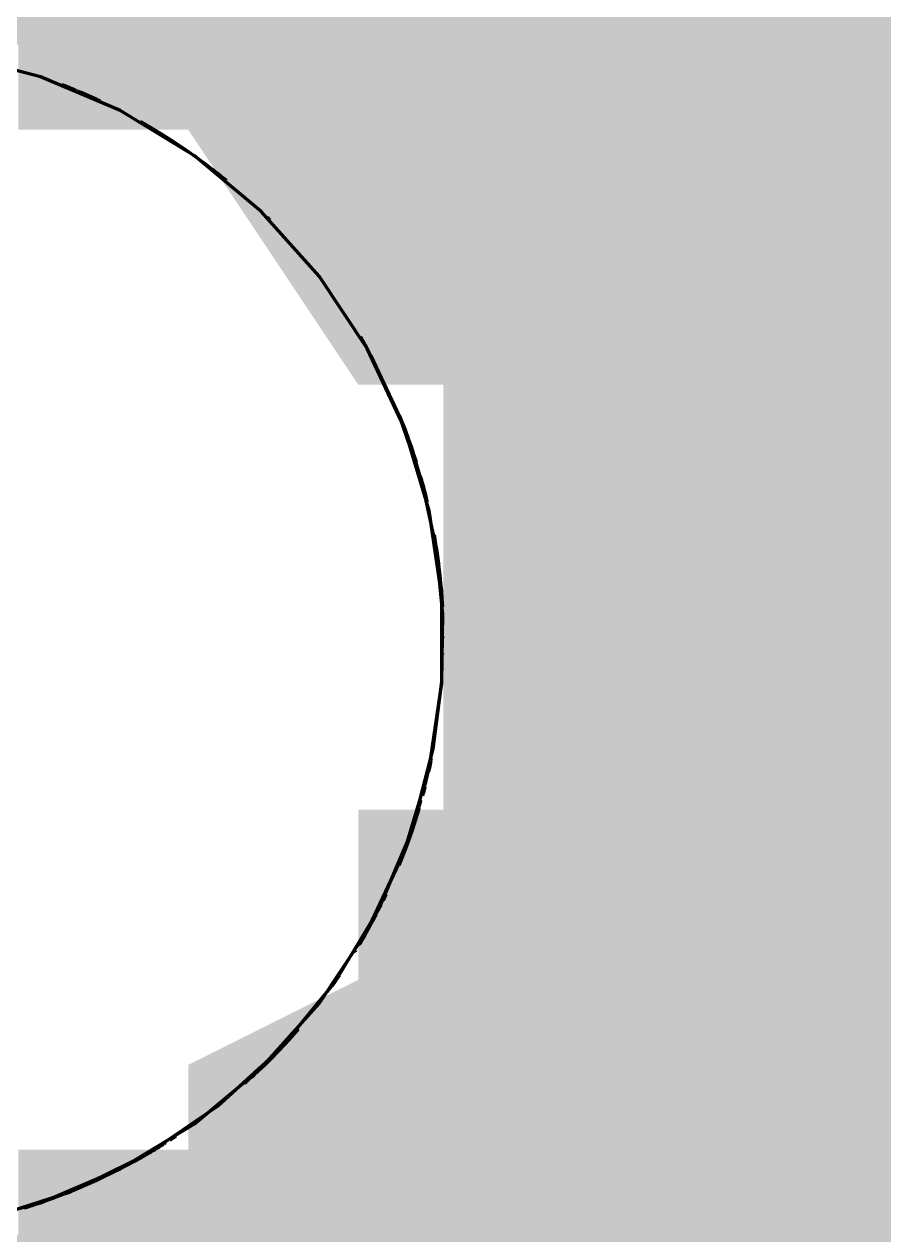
# Model space of a CAD drawing. Header units: millimetres. Extents: x 0 to 2208, y 0 to 420.
# Drawn here: x 1983.58 to 1984.591, y 282.1 to 283.524 of the extents above; entities that cross this region are included whole.
import ezdxf

# ---------------------------------------------------------------- set-up
doc = ezdxf.new("R2010")
doc.units = ezdxf.units.MM
doc.layers.add('01-VISIBLE', color=7, linetype='CONTINUOUS', lineweight=70)
doc.layers.add('13-GRAFICA', color=30, linetype='CONTINUOUS', lineweight=18)

msp = doc.modelspace()

# ---------------------------------------------------------------- hatches: boundary and pattern name
at = {"layer": '13-GRAFICA', "true_color": 0x202020}
h = msp.add_hatch(color=7, dxfattribs=at)
h.dxf.hatch_style = 1
h.paths.add_polyline_path([(1984.073, 291.8), (1984.073, 283.1), (1983.973, 283.1), (1983.7730000000001, 283.4), (1983.573, 283.4), (1983.573, 283.5), (1983.173, 283.5), (1983.173, 283.4), (1982.973, 283.4), (1982.973, 283.3), (1982.673, 283.1), (1982.673, 291.8)])
h = msp.add_hatch(color=7, dxfattribs=at)
h.dxf.hatch_style = 1
h.paths.add_polyline_path([(1986.573, 291.8), (1986.573, 283.2), (1986.473, 283.2), (1986.473, 282.4), (1986.573, 282.4), (1986.573, 270.5), (1986.373, 270.5), (1986.373, 266.9), (1986.573, 266.9), (1986.573, 249.8), (1984.073, 249.8), (1984.073, 282.6), (1984.073, 283.1), (1984.073, 291.8)])
h = msp.add_hatch(color=7, dxfattribs=at)
h.dxf.hatch_style = 1
h.paths.add_polyline_path([(1982.673, 249.8), (1982.673, 282.6), (1982.7730000000001, 282.6), (1982.7730000000001, 282.4), (1982.873, 282.4), (1982.973, 282.2), (1983.573, 282.1), (1983.573, 282.2), (1983.7730000000001, 282.2), (1983.7730000000001, 282.3), (1983.973, 282.4), (1983.973, 282.6), (1984.073, 282.6), (1984.073, 249.8)])

# ---------------------------------------------------------------- linework, layer by layer
at = {"layer": '01-VISIBLE'}
for points in [[(1983.5001457959272, 282.11164402520325), (1983.5990162836001, 282.1374921579339), (1983.693069626561, 282.1774604955344), (1983.7803012403363, 282.2306971824614), (1983.8588519379095, 282.2960675672681), (1983.9270475414473, 282.3721784006306), (1983.9834345877011, 282.4574075056813), (1984.0268112731883, 282.5499383785893), (1984.0562531180437, 282.6477988764185), (1984.0711326013, 282.7489032793493), (1984.071132598216, 282.85109672033377), (1984.0562531134408, 282.9522011226595), (1984.0268112789386, 283.0500616240873), (1983.9834345895986, 283.14259249550315), (1983.9270475397511, 283.2278215979836), (1983.8588519381804, 283.3039324331295), (1983.7803012401378, 283.3693028172793), (1983.6930696265285, 283.4225395048997), (1983.5990162833828, 283.4625078412739), (1983.5001457952494, 283.4883559730097)], [(1983.6238454794707, 283.45351094154466), (1983.6251023337502, 283.45302711947954), (1983.626358254855, 283.45254088018766), (1983.6276132381363, 283.4520522254688), (1983.6288672789483, 283.4515611571315), (1983.6301203726496, 283.4510676769935), (1983.6313725146013, 283.4505717868812)], [(1983.6316426381834, 283.45046444324623), (1983.6332436942814, 283.4498255350113), (1983.634843172139, 283.44918268592744), (1983.636441062056, 283.44853589989293), (1983.638037354342, 283.4478851808299), (1983.6396320393162, 283.44723053268456), (1983.6412251073077, 283.44657195942676)], [(1983.6418702120586, 283.44630396564), (1983.6418707217742, 283.44630375359196), (1983.6418712314899, 283.4463035415435), (1983.6418717412053, 283.4463033294946), (1983.6418722509206, 283.44630311744527), (1983.6418727606356, 283.4463029053956), (1983.6418732703505, 283.4463026933455)], [(1983.643597649825, 283.445582619735), (1983.6436156717511, 283.44557506550206), (1983.6436336934662, 283.445567510766), (1983.6436517149705, 283.4455599555269), (1983.6436697362637, 283.4455523997847), (1983.6436877573462, 283.4455448435394), (1983.6437057782177, 283.445537286791)], [(1983.643726000394, 283.4455288062582), (1983.643825724674, 283.44548697419555), (1983.64392544249, 283.44544512672707), (1983.6440251538397, 283.4454032638536), (1983.644124858721, 283.4453613855763), (1983.6442245571313, 283.44531949189604), (1983.6443242490682, 283.4452775828139)], [(1983.6443968263466, 283.4452470609506), (1983.6479208021356, 283.4437534928964), (1983.6514365588077, 283.44224067898983), (1983.6549439912544, 283.44070866445816), (1983.6584429946163, 283.4391574951033), (1983.661933464286, 283.4375872173004), (1983.6654152959118, 283.4359978779963)], [(1983.6662535786681, 283.4356117876515), (1983.6662674232095, 283.4356053999815), (1983.6662812676118, 283.43559901200996), (1983.666295111875, 283.43559262373685), (1983.6663089559988, 283.4355862351622), (1983.6663227999836, 283.435579846286), (1983.6663366438293, 283.43557345710826)], [(1983.6663454608927, 283.435569387688), (1983.6667598123936, 283.4353779808632), (1983.667174039002, 283.43518630390656), (1983.667588140542, 283.43499435689944), (1983.6680021168372, 283.4348021399235), (1983.6684159677118, 283.4346096530604), (1983.6688296929897, 283.4344168963922)], [(1983.7163729361673, 283.40999591973383), (1983.7296845863218, 283.4023089728807), (1983.7428242355063, 283.3943315797546), (1983.7557855476878, 283.38606758747926), (1983.7685622727201, 283.3775209811801), (1983.7811482492916, 283.3686958820014), (1983.7935374078422, 283.35959654509537)], [(1983.793677765375, 283.35949103876123), (1983.7938243009846, 283.3593808295749), (1983.7939708077217, 283.3592705820096), (1983.794117285576, 283.3591602960728), (1983.7942637345377, 283.35904997177215), (1983.7944101545963, 283.3589396091152), (1983.7945565457424, 283.35882920810957)], [(1983.7947102816975, 283.35871320323383), (1983.7980560048557, 283.35617209497394), (1983.8013864163424, 283.3536109518758), (1983.8047013961725, 283.3510298661803), (1983.8080008249156, 283.3484289308469), (1983.8112845837027, 283.3458082395508), (1983.8145525542286, 283.34316788668025)], [(1983.8145605490693, 283.3431613874101), (1983.8150663937167, 283.34274977188863), (1983.8155718546602, 283.34233768527247), (1983.8160769314613, 283.34192512791924), (1983.8165816236815, 283.34151210018695), (1983.8170859308825, 283.341098602434), (1983.817589852627, 283.34068463501933)], [(1983.8655490993744, 283.29738856549284), (1983.865549377788, 283.2973882897881), (1983.8655496562012, 283.29738801408325), (1983.8655499346144, 283.29738773837823), (1983.8655502130275, 283.29738746267304), (1983.8655504914402, 283.29738718696774), (1983.865550769853, 283.2973869112622)], [(1983.8658860332966, 283.29705468369383), (1983.8663875332115, 283.29655688748386), (1983.8668885303714, 283.2960585852895), (1983.8673890242658, 283.29555977761834), (1983.867889014385, 283.29506046497875), (1983.8683885002188, 283.2945606478794), (1983.8688874812588, 283.29406032682954)], [(1983.8665333499387, 283.29641195581445), (1983.86652961002, 283.2964156740175), (1983.8665258700735, 283.29641939219243), (1983.866522130099, 283.29642311033916), (1983.8665183900964, 283.29642682845775), (1983.866514650066, 283.29643054654815), (1983.8665109100073, 283.2964342646103)], [(1983.9754866279295, 283.15638443327725), (1983.9757275686661, 283.1559767957342), (1983.9759682335985, 283.1555689952983), (1983.976208622616, 283.15516103215634), (1983.9764487356094, 283.1547529064948), (1983.9766885724682, 283.15434461850066), (1983.976928133083, 283.15393616836053)], [(1983.977191529128, 283.15348634676286), (1983.9773225301678, 283.15326233985047), (1983.977453448156, 283.15303828438937), (1983.9775842830745, 283.1528141804105), (1983.9777150349053, 283.15259002794454), (1983.9778457036305, 283.1523658270223), (1983.9779762892322, 283.1521415776747)], [(1983.978244363068, 283.1516806253528), (1983.9783735777805, 283.151458151998), (1983.9785027107173, 283.151235631167), (1983.9786317618605, 283.1510130628899), (1983.978760731193, 283.15079044719675), (1983.9788896186972, 283.15056778411764), (1983.9790184243557, 283.1503450736826)], [(1983.9792846553598, 283.14988414939813), (1983.9794177189415, 283.1496534734343), (1983.9795506947569, 283.14942274686535), (1983.9796835827865, 283.14919196972465), (1983.9798163830112, 283.14896114204566), (1983.9799490954117, 283.14873026386175), (1983.9800817199691, 283.1484993352064)], [(1983.980325435886, 283.1480744407391), (1983.9804527416068, 283.1478522216255), (1983.9805799660178, 283.14762995595066), (1983.980707109102, 283.14740764374443), (1983.9808341708429, 283.14718528503647), (1983.980961151223, 283.1469628798567), (1983.9810880502257, 283.1467404282347)], [(1983.9811362409355, 283.14665590123684), (1983.981689509008, 283.14568350126166), (1983.9822412222288, 283.144710218264), (1983.982791379189, 283.14373605472997), (1983.9833399784827, 283.142761013148), (1983.983887018709, 283.1417850960088), (1983.9844324984704, 283.14080830580525)], [(1983.987938013125, 283.13444169390124), (1983.9879355351243, 283.1344462501629), (1983.9879330570898, 283.1344508064063), (1983.9879305790216, 283.13445536263123), (1983.9879281009198, 283.1344599188378), (1983.9879256227841, 283.1344644750261), (1983.9879231446146, 283.134469031196)], [(1984.0611727165692, 282.67186601617584), (1984.0712643943564, 282.75073710069466), (1984.072346342525, 282.83024382586365), (1984.0644046039104, 282.90936031421666), (1984.0475416352983, 282.98706572079374), (1984.0219750249014, 283.06235740950103), (1983.9880346774844, 283.13426389583276)], [(1984.0214699155242, 283.06360342796535), (1984.0250309896644, 283.0546676006383), (1984.0284689361445, 283.0456836826149), (1984.0317831057646, 283.0366533703954), (1984.034972872691, 283.02757836923803), (1984.0380376345738, 283.0184603928368), (1984.04097681266, 283.00930116299855)], [(1984.04114970006, 283.0087485986158), (1984.0411499180116, 283.0087479010088), (1984.0411501359622, 283.00874720340164), (1984.0411503539124, 283.0087465057942), (1984.0411505718616, 283.0087458081865), (1984.0411507898102, 283.0087451105786), (1984.0411510077581, 283.0087444129705)], [(1984.041323444824, 283.00819167188894), (1984.0413236572838, 283.00819098986295), (1984.0413238697429, 283.00819030783674), (1984.0413240822015, 283.0081896258103), (1984.0413242946593, 283.0081889437837), (1984.0413245071163, 283.0081882617568), (1984.0413247195727, 283.0081875797297)], [(1984.0414967067402, 283.00763466053155), (1984.041496913651, 283.00763399436465), (1984.041497120561, 283.0076333281975), (1984.0414973274703, 283.0076326620302), (1984.041497534379, 283.00763199586265), (1984.041497741287, 283.0076313296949), (1984.0414979481945, 283.0076306635269)], [(1984.0416694858918, 283.0070775648053), (1984.041669687197, 283.0070769147736), (1984.041669888502, 283.0070762647418), (1984.0416700898058, 283.0070756147097), (1984.0416702911093, 283.00707496467743), (1984.0416704924123, 283.00707431464497), (1984.0416706937144, 283.00707366461234)], [(1984.0418417823607, 283.0065203849716), (1984.041841978006, 283.0065197513495), (1984.0418421736506, 283.0065191177272), (1984.0418423692947, 283.0065184841046), (1984.041842564938, 283.00651785048194), (1984.041842760581, 283.00651721685904), (1984.041842956223, 283.0065165832359)], [(1984.04201359623, 283.00596312129176), (1984.0420137861615, 283.0059625043515), (1984.0420139760924, 283.005961887411), (1984.0420141660227, 283.0059612704704), (1984.0420143559525, 283.00596065352966), (1984.0420145458818, 283.0059600365887), (1984.0420147358104, 283.0059594196476)], [(1984.0421849275813, 283.0054057740265), (1984.042185111747, 283.0054051740385), (1984.0421852959118, 283.00540457405043), (1984.0421854800763, 283.0054039740621), (1984.0421856642404, 283.0054033740737), (1984.0421858484037, 283.0054027740851), (1984.0421860325666, 283.00540217409633)], [(1984.0423557764968, 283.00484834343655), (1984.0423559548456, 283.00484776066946), (1984.0423561331938, 283.00484717790215), (1984.0423563115414, 283.00484659513467), (1984.0423564898886, 283.00484601236707), (1984.0423566682352, 283.0048454295993), (1984.0423568465812, 283.00484484683136)], [(1984.0425261430582, 283.0042908297825), (1984.0425263155405, 283.0042902645027), (1984.042526488022, 283.00428969922274), (1984.0425266605034, 283.0042891339426), (1984.042526832984, 283.0042885686624), (1984.0425270054643, 283.004288003382), (1984.0425271779443, 283.0042874381014)], [(1984.0426960273471, 283.00373323332445), (1984.0426961939145, 283.00373268579654), (1984.0426963604814, 283.00373213826845), (1984.0426965270478, 283.00373159074024), (1984.0426966936138, 283.00373104321187), (1984.0426968601794, 283.0037304956834), (1984.0426970267445, 283.0037299481547)], [(1984.0428654294446, 283.0031755543224), (1984.04286559005, 283.0031750248089), (1984.0428657506552, 283.00317449529524), (1984.0428659112597, 283.00317396578146), (1984.042866071864, 283.0031734362676), (1984.0428662324678, 283.00317290675355), (1984.0428663930713, 283.0031723772394)], [(1984.0430343494318, 283.002617793036), (1984.0430345040297, 283.0026172817975), (1984.0430346586272, 283.00261677055886), (1984.0430348132243, 283.0026162593201), (1984.043034967821, 283.00261574808127), (1984.0430351224175, 283.0026152368423), (1984.0430352770134, 283.00261472560317)], [(1984.0432027873896, 283.00205994972475), (1984.0432029359356, 283.00205945701975), (1984.043203084481, 283.00205896431476), (1984.0432032330261, 283.00205847160953), (1984.043203381571, 283.0020579789043), (1984.0432035301153, 283.00205748619885), (1984.0432036786592, 283.0020569934934)], [(1984.043370743399, 283.00150202464783), (1984.0433708858495, 283.00150155073294), (1984.0433710282998, 283.001501076818), (1984.0433711707497, 283.00150060290287), (1984.0433713131993, 283.0015001289877), (1984.0433714556484, 283.0014996550724), (1984.0433715980973, 283.00149918115704)], [(1984.04353821754, 283.0009440180643), (1984.0435383538534, 283.00094356319397), (1984.0435384901664, 283.00094310832355), (1984.0435386264792, 283.000942653453), (1984.0435387627917, 283.00094219858244), (1984.0435388991039, 283.00094174371173), (1984.0435390354157, 283.000941288841)], [(1984.0437052098928, 283.00038593023277), (1984.0437053400283, 283.00038549465944), (1984.0437054701638, 283.00038505908606), (1984.0437056002988, 283.00038462351256), (1984.0437057304337, 283.00038418793895), (1984.0437058605683, 283.0003837523653), (1984.0437059907024, 283.0003833167915)], [(1984.0438717205375, 282.9998277614119), (1984.043871844456, 282.99982734538594), (1984.0438719683743, 282.99982692935987), (1984.0438720922923, 282.99982651333374), (1984.04387221621, 282.9998260973075), (1984.0438723401276, 282.9998256812812), (1984.0438724640449, 282.9998252652548)], [(1984.044037749554, 282.9992695118598), (1984.0440378672174, 282.99926911562943), (1984.0440379848806, 282.9992687193991), (1984.0440381025433, 282.99926832316856), (1984.044038220206, 282.99926792693805), (1984.0440383378684, 282.9992675307074), (1984.0440384555307, 282.9992671344767)], [(1984.0442032970218, 282.99871118183455), (1984.044203408393, 282.99871080564606), (1984.0442035197643, 282.9987104294575), (1984.0442036311351, 282.99871005326884), (1984.044203742506, 282.99870967708017), (1984.0442038538763, 282.99870930089145), (1984.0442039652467, 282.9987089247026)], [(1984.0443683630203, 282.9981527715939), (1984.044368468064, 282.9981524156913), (1984.0443685731077, 282.9981520597887), (1984.044368678151, 282.99815170388604), (1984.0443687831942, 282.9981513479833), (1984.044368888237, 282.9981509920805), (1984.0443689932797, 282.9981506361777)], [(1984.0445329476288, 282.9975942813954), (1984.0445330463106, 282.99759394602074), (1984.044533144992, 282.99759361064605), (1984.0445332436736, 282.9975932752713), (1984.044533342355, 282.9975929398965), (1984.044533441036, 282.9975926045216), (1984.044533539717, 282.9975922691467)], [(1984.0446970509258, 282.9970357114963), (1984.0446971432127, 282.99703539688943), (1984.0446972354994, 282.9970350822825), (1984.0446973277858, 282.9970347676755), (1984.0446974200722, 282.99703445306847), (1984.0446975123582, 282.99703413846134), (1984.0446976046444, 282.9970338238542)], [(1984.0448606729906, 282.9964770621538), (1984.0448607588505, 282.9964767685523), (1984.0448608447102, 282.9964764749508), (1984.04486093057, 282.99647618134924), (1984.0448610164296, 282.99647588774764), (1984.044861102289, 282.99647559414603), (1984.0448611881484, 282.9964753005444)], [(1984.046628776653, 282.9903267493992), (1984.0466483425266, 282.99025748576037), (1984.0466679012784, 282.99018822011016), (1984.046687452908, 282.9901189524493), (1984.0467069974154, 282.9900496827785), (1984.0467265348004, 282.98998041109843), (1984.0467460650627, 282.9899111374099)], [(1984.0469440030965, 282.98920750787795), (1984.047042973312, 282.9888546279535), (1984.047141758758, 282.9885016962601), (1984.0472403594076, 282.9881487128943), (1984.0473387752338, 282.987795677953), (1984.0474370062093, 282.9874425915329), (1984.0475350523075, 282.98708945373085)], [(1984.0477291572158, 282.9863882102986), (1984.047784538545, 282.9861876126097), (1984.0478398602365, 282.9859869984653), (1984.0478951222851, 282.9857863678833), (1984.047950324686, 282.9855857208814), (1984.0480054674345, 282.98538505747723), (1984.0480605505254, 282.9851843776886)], [(1984.0480970390229, 282.98505131322656), (1984.0491124649777, 282.9813061928663), (1984.050107114935, 282.9775555012174), (1984.0510809583277, 282.97379935353274), (1984.0520339652285, 282.970037865233), (1984.0529661063506, 282.9662711519029), (1984.053877353048, 282.9624993292879)], [(1984.0620279340756, 282.9234524299235), (1984.0630087668853, 282.9178469269155), (1984.0639439976958, 282.91223363551876), (1984.0648335646936, 282.90661292670853), (1984.065677409079, 282.9009851719496), (1984.0664754750687, 282.8953507431721), (1984.0672277099002, 282.88971001274683)], [(1984.0665967561094, 282.89446448750067), (1984.0677870229729, 282.8852701078156), (1984.0688554138096, 282.8760607704876), (1984.0698017412788, 282.8668380909787), (1984.0706258394493, 282.8576036870884), (1984.0713275638188, 282.8483591786691), (1984.0719067913253, 282.83910618734194)], [(1984.0729926054237, 282.8032174975562), (1984.0729926071358, 282.8032171250622), (1984.0729926088477, 282.8032167525682), (1984.0729926105594, 282.8032163800742), (1984.0729926122708, 282.8032160075802), (1984.072992613982, 282.8032156350862), (1984.0729926156932, 282.8032152625922)], [(1984.072994864819, 282.8026812652876), (1984.072994866018, 282.8026809522554), (1984.072994867217, 282.80268063922324), (1984.0729948684157, 282.802680326191), (1984.0729948696141, 282.8026800131588), (1984.0729948708126, 282.80267970012665), (1984.072994872011, 282.80267938709443)], [(1984.072806010269, 282.7835212249538), (1984.0728060011222, 282.78352083652044), (1984.0728059919754, 282.7835204480871), (1984.0728059828282, 282.78352005965377), (1984.0728059736807, 282.7835196712204), (1984.0728059645332, 282.7835192827871), (1984.0728059553853, 282.7835188943538)], [(1982.8215573232858, 282.3688260468904), (1982.8888094001925, 282.2944711069152), (1982.9659938026048, 282.23048621118335), (1983.0515272310085, 282.17818390164507), (1983.1436551144727, 282.1386370688499), (1983.240487611603, 282.1126569545235), (1983.340038368293, 282.1007764768866), (1983.4402652762556, 282.1032393680415), (1983.539112354659, 282.119995081722), (1983.6345519261083, 282.1506999200702), (1983.7246262125204, 282.19472402597535), (1983.807487500564, 282.25116431112394), (1983.8814360305812, 282.3188630103659), (1983.9449548794328, 282.39643139753974), (1983.9967410676638, 282.4822782932675), (1984.0357322865107, 282.5746427010549), (1984.0611287145439, 282.6716299183339)], [(1984.0584113356695, 282.65783355512525), (1984.0579589100353, 282.6556695152989), (1984.0574996519363, 282.65350691516875), (1984.0570335659527, 282.6513457763068), (1984.0565606567332, 282.64918612027066), (1984.0560809289937, 282.647027968603), (1984.0555943875186, 282.64487134283166)], [(1984.0582423265673, 282.6570211516997), (1984.0582293540558, 282.65695899355524), (1984.0582163759063, 282.6568968365877), (1984.0582033921185, 282.65683468079766), (1984.0581904026924, 282.6567725261857), (1984.0581774076284, 282.65671037275223), (1984.0581644069264, 282.6566482204978)], [(1984.058319345003, 282.65739076985926), (1984.0583192749484, 282.657390433208), (1984.058319204894, 282.6573900965567), (1984.0583191348392, 282.65738975990547), (1984.0583190647842, 282.65738942325424), (1984.0583189947292, 282.65738908660313), (1984.058318924674, 282.65738874995196)], [(1984.0585500246946, 282.65850384907026), (1984.0585498842506, 282.65850316861906), (1984.0585497438058, 282.65850248816804), (1984.0585496033605, 282.65850180771713), (1984.0585494629142, 282.65850112726633), (1984.0585493224676, 282.6585004468157), (1984.05854918202, 282.65849976636525)], [(1984.0586392129394, 282.65893665699167), (1984.058639100392, 282.6589361099549), (1984.058638987844, 282.65893556291826), (1984.0586388752956, 282.65893501588164), (1984.0586387627468, 282.65893446884513), (1984.0586386501975, 282.65893392180874), (1984.058638537648, 282.6589333747724)], [(1984.0588167549051, 282.6598023691261), (1984.0588019175614, 282.65972980756914), (1984.05878707254, 282.6596572475824), (1984.058772219842, 282.65958468916676), (1984.058757359467, 282.65951213232296), (1984.0587424914152, 282.6594395770519), (1984.0587276156868, 282.6593670233543)], [(1984.0517847733925, 282.6289700867595), (1984.0517844938358, 282.62896897725676), (1984.0517842142776, 282.6289678677545), (1984.0517839347174, 282.6289667582527), (1984.0517836551553, 282.6289656487514), (1984.0517833755914, 282.62896453925043), (1984.051783096026, 282.62896342975)], [(1984.0520340571961, 282.6299625074472), (1984.0520337901264, 282.62996144092483), (1984.0520335230553, 282.6299603744029), (1984.0520332559822, 282.62995930788145), (1984.0520329889077, 282.6299582413603), (1984.0520327218314, 282.62995717483966), (1984.0520324547535, 282.62995610831945)], [(1984.0522818532838, 282.6309551438285), (1984.052281598539, 282.63095412017697), (1984.0522813437926, 282.6309530965258), (1984.0522810890448, 282.63095207287495), (1984.0522808342953, 282.6309510492245), (1984.0522805795442, 282.63095002557446), (1984.0522803247916, 282.6309490019248)], [(1984.052528162042, 282.6319479947072), (1984.0525279194544, 282.6319470137923), (1984.0525276768653, 282.6319460328777), (1984.0525274342747, 282.6319450519635), (1984.0525271916829, 282.6319440710496), (1984.0525269490895, 282.6319430901361), (1984.0525267064947, 282.6319421092229)], [(1984.052772983855, 282.63294105888997), (1984.0527727532515, 282.6329401205529), (1984.0527725226468, 282.6329391822162), (1984.0527722920408, 282.63293824387983), (1984.0527720614334, 282.6329373055438), (1984.0527718308247, 282.632936367208), (1984.0527716002148, 282.6329354288726)], [(1984.0530163191033, 282.6339343351863), (1984.053016100306, 282.6339334392437), (1984.0530158815077, 282.6339325433014), (1984.053015662708, 282.63393164735936), (1984.0530154439073, 282.63393075141755), (1984.0530152251054, 282.63392985547614), (1984.0530150063023, 282.63392895953496)], [(1984.0532581681648, 282.6349278224088), (1984.053257960991, 282.63492696865217), (1984.0532577538158, 282.63492611489585), (1984.0532575466398, 282.63492526113976), (1984.0532573394626, 282.63492440738395), (1984.0532571322842, 282.63492355362837), (1984.053256925105, 282.6349226998731)], [(1984.0534985314152, 282.6359215193727), (1984.0534983356765, 282.63592070756874), (1984.053498139937, 282.63591989576497), (1984.0534979441964, 282.6359190839614), (1984.0534977484547, 282.63591827215816), (1984.0534975527123, 282.63591746035513), (1984.0534973569688, 282.63591664855227)], [(1984.0537374092264, 282.63691542489624), (1984.0537372247306, 282.6369146547863), (1984.0537370402337, 282.6369138846767), (1984.053736855736, 282.63691311456716), (1984.0537366712374, 282.6369123444579), (1984.053736486738, 282.63691157434886), (1984.0537363022377, 282.63691080424)], [(1984.0539748019685, 282.6379095378005), (1984.0539746285178, 282.63790880910096), (1984.0539744550663, 282.63790808040153), (1984.0539742816143, 282.6379073517023), (1984.0539741081614, 282.63790662300335), (1984.0539739347075, 282.6379058943045), (1984.053973761253, 282.63790516560584)], [(1984.0542107100073, 282.63890385690945), (1984.0542105474003, 282.638903169311), (1984.0542103847927, 282.63890248171276), (1984.054210222184, 282.63890179411464), (1984.054210059575, 282.63890110651676), (1984.0542098969652, 282.638900418919), (1984.0542097343546, 282.6388997313214)], [(1984.0512817410777, 282.62698589726455), (1984.0508359706616, 282.6252476120742), (1984.050385745413, 282.6235104753805), (1984.0499310682906, 282.6217744986003), (1984.0494719422818, 282.6200396931428), (1984.049008370404, 282.61830607040963), (1984.0485403557034, 282.61657364179433)], [(1984.0515340014838, 282.6279778829646), (1984.0515337092834, 282.62797673039626), (1984.0515334170811, 282.62797557782847), (1984.0515331248769, 282.62797442526113), (1984.0515328326705, 282.6279732726943), (1984.0515325404624, 282.627972120128), (1984.0515322482522, 282.62797096756213)], [(1984.0447871072356, 282.6032715459795), (1984.044323790969, 282.60169626873727), (1984.0438567808258, 282.60012208263674), (1984.043386079376, 282.5985489963397), (1984.0429116892094, 282.5969770185019), (1984.0424336129358, 282.5954061577729), (1984.0419518531862, 282.5938364227964)], [(1984.0449482100523, 282.60382251646644), (1984.0449480509287, 282.6038219714364), (1984.044947891805, 282.6038214264065), (1984.0449477326804, 282.6038208813767), (1984.0449475735554, 282.6038203363471), (1984.0449474144302, 282.60381979131756), (1984.0449472553046, 282.60381924628814)], [(1984.0451088451462, 282.60437356446), (1984.0451086927085, 282.6043730407344), (1984.0451085402703, 282.6043725170089), (1984.0451083878318, 282.60437199328356), (1984.045108235393, 282.6043714695583), (1984.0451080829537, 282.6043709458332), (1984.045107930514, 282.6043704221082)], [(1984.0452690125971, 282.6049246897374), (1984.0452688668504, 282.6049241874656), (1984.0452687211034, 282.6049236851939), (1984.0452685753562, 282.60492318292233), (1984.0452684296083, 282.6049226806508), (1984.0452682838602, 282.60492217837947), (1984.0452681381116, 282.60492167610823)], [(1984.0454287124853, 282.6054758920762), (1984.0454285734334, 282.60547541140386), (1984.0454284343812, 282.6054749307316), (1984.0454282953285, 282.60547445005943), (1984.0454281562756, 282.6054739693874), (1984.0454280172225, 282.60547348871546), (1984.045427878169, 282.6054730080436)], [(1984.04558794489, 282.6060271712542), (1984.0455878125351, 282.6060267123232), (1984.04558768018, 282.6060262533924), (1984.0455875478247, 282.6060257944616), (1984.0455874154688, 282.6060253355309), (1984.0455872831128, 282.6060248766003), (1984.0455871507565, 282.6060244176698)], [(1984.0457467098904, 282.6065785270496), (1984.0457465842337, 282.60657808999827), (1984.0457464585766, 282.60657765294695), (1984.0457463329192, 282.60657721589575), (1984.0457462072616, 282.60657677884467), (1984.0457460816037, 282.60657634179364), (1984.0457459559454, 282.6065759047427)], [(1984.045905007566, 282.60712995924086), (1984.0459048886066, 282.6071295442036), (1984.045904769647, 282.60712912916637), (1984.0459046506871, 282.6071287141292), (1984.045904531727, 282.60712829909215), (1984.0459044127667, 282.6071278840551), (1984.045904293806, 282.6071274690182)], [(1984.0460628379951, 282.6076814676068), (1984.0460627257312, 282.6076810747143), (1984.0460626134673, 282.6076806818218), (1984.046062501203, 282.60768028892943), (1984.0460623889385, 282.6076798960371), (1984.0460622766739, 282.6076795031448), (1984.0460621644088, 282.6076791102526)], [(1984.0462202012563, 282.60823305192656), (1984.0462200956847, 282.6082326813057), (1984.046219990113, 282.60823231068497), (1984.0462198845412, 282.60823194006423), (1984.0462197789689, 282.6082315694436), (1984.0462196733965, 282.608231198823), (1984.046219567824, 282.60823082820247)], [(1984.046377097428, 282.6087847119794), (1984.046376998544, 282.60878436375344), (1984.04637689966, 282.60878401552753), (1984.0463768007755, 282.6087836673017), (1984.0463767018912, 282.6087833190759), (1984.0463766030064, 282.60878297085014), (1984.0463765041216, 282.6087826226244)], [(1984.046533526588, 282.6093364475452), (1984.0465334343855, 282.6093361218335), (1984.046533342183, 282.6093357961218), (1984.0465332499803, 282.60933547041014), (1984.0465331577775, 282.60933514469855), (1984.0465330655745, 282.609334818987), (1984.0465329733713, 282.60933449327547)], [(1984.046689488814, 282.6098882584039), (1984.0466894032859, 282.609887955322), (1984.0466893177575, 282.60988765224005), (1984.046689232229, 282.6098873491582), (1984.0466891467004, 282.6098870460764), (1984.0466890611715, 282.6098867429946), (1984.0466889756426, 282.6098864399128)], [(1984.0468449841837, 282.6104401443359), (1984.046844905321, 282.61043986399545), (1984.046844826458, 282.61043958365514), (1984.046844747595, 282.61043930331476), (1984.0468446687319, 282.61043902297445), (1984.0468445898684, 282.6104387426342), (1984.046844511005, 282.610438462294)], [(1984.047000012774, 282.61099210512174), (1984.0469999405668, 282.61099184763077), (1984.046999868359, 282.61099159013986), (1984.0469997961513, 282.610991332649), (1984.0469997239436, 282.61099107515815), (1984.0469996517359, 282.6109908176673), (1984.046999579528, 282.6109905601765)], [(1984.0418822602583, 282.59361074552254), (1984.0387233131296, 282.5836380975066), (1984.0354156884785, 282.5737137700945), (1984.0319601250428, 282.5638399796999), (1984.0283573946251, 282.55401893143835), (1984.0246083019115, 282.5442528186372), (1984.0207136842828, 282.5345438223478)], [(1984.039319679758, 282.5854817329213), (1984.039319480664, 282.5854811145129), (1984.0393192815698, 282.58548049610465), (1984.0393190824748, 282.58547987769657), (1984.0393188833793, 282.5854792592887), (1984.0393186842832, 282.585478640881), (1984.0393184851864, 282.58547802247347)], [(1984.0396700205038, 282.58657299535), (1984.0396698992377, 282.5865726165582), (1984.0396697779713, 282.58657223776646), (1984.039669656705, 282.58657185897476), (1984.0396695354382, 282.5865714801832), (1984.0396694141712, 282.58657110139166), (1984.039669292904, 282.58657072260013)], [(1984.0422732265474, 282.59488210535295), (1984.0418651627472, 282.5935553425969), (1984.0414544687794, 282.59222939163965), (1984.0410411462594, 282.5909042576953), (1984.0406251968127, 282.5895799459745), (1984.0402066220745, 282.588256461685), (1984.039785423691, 282.58693381003104)], [(1984.035836361955, 282.57494898466143), (1984.0358361168087, 282.57494826264013), (1984.0358358716614, 282.5749475406192), (1984.0358356265135, 282.57494681859845), (1984.035835381365, 282.574946096578), (1984.0358351362154, 282.57494537455784), (1984.035834891065, 282.57494465253785)], [(1984.0360845914504, 282.5756814166206), (1984.036084314042, 282.57568059660485), (1984.0360840366327, 282.5756797765894), (1984.0360837592225, 282.5756789565744), (1984.0360834818111, 282.57567813655965), (1984.036083204399, 282.57567731654524), (1984.0360829269855, 282.5756764965312)], [(1984.0363627187191, 282.5765052445412), (1984.0363624001136, 282.57650429887923), (1984.036362081507, 282.57650335321773), (1984.0363617628987, 282.57650240755663), (1984.036361444289, 282.5765014618961), (1984.0363611256782, 282.5765005162359), (1984.0363608070659, 282.57649957057623)], [(1984.0366806587322, 282.57745116138847), (1984.0366799412525, 282.57744902174704), (1984.0366792237662, 282.57744688210795), (1984.0366785062727, 282.57744474247113), (1984.0366777887725, 282.57744260283664), (1984.0366770712653, 282.5774404632045), (1984.0366763537513, 282.5774383235746)], [(1984.037157515019, 282.578878319384), (1984.0370879532588, 282.5786694943665), (1984.0370183258397, 282.57846069123224), (1984.0369486327681, 282.57825191000177), (1984.0368788740516, 282.57804315069575), (1984.0368090496963, 282.57783441333487), (1984.03673915971, 282.57762569793965)], [(1984.0376327337033, 282.5803108292835), (1984.0376324716099, 282.58031003636563), (1984.0376322095156, 282.580309243448), (1984.0376319474203, 282.58030845053065), (1984.037631685324, 282.5803076576137), (1984.037631423227, 282.58030686469704), (1984.0376311611287, 282.5803060717806)], [(1984.0381061197281, 282.5817481913508), (1984.038105366229, 282.5817458951326), (1984.0381046127222, 282.58174359891706), (1984.0381038592077, 282.5817413027041), (1984.038103105685, 282.5817390064937), (1984.0381023521543, 282.58173671028595), (1984.0381015986159, 282.58173441408076)], [(1984.0382724760414, 282.58225580349455), (1984.0382548541734, 282.582201970882), (1984.0382372279491, 282.5821481396956), (1984.038219597369, 282.5820943099357), (1984.0382019624333, 282.58204048160263), (1984.0381843231419, 282.5819866546967), (1984.0381666794947, 282.5819328292184)], [(1984.038438427604, 282.58276348932804), (1984.0384382982031, 282.582763092948), (1984.038438168802, 282.582762696568), (1984.0384380394007, 282.5827623001881), (1984.038437909999, 282.5827619038083), (1984.0384377805972, 282.58276150742853), (1984.0384376511952, 282.58276111104885)], [(1984.0386039744844, 282.58327124865093), (1984.0386037822832, 282.58327065837494), (1984.0386035900813, 282.58327006809907), (1984.038603397879, 282.5832694778235), (1984.038603205676, 282.58326888754794), (1984.0386030134725, 282.58326829727264), (1984.0386028212686, 282.5832677069975)], [(1984.0387691167516, 282.58377908126283), (1984.0387688629862, 282.58377829989155), (1984.03876860922, 282.5837775185206), (1984.0387683554527, 282.58377673715), (1984.0387681016846, 282.5837759557797), (1984.0387678479156, 282.58377517440965), (1984.0387675941456, 282.5837743930399)], [(1984.0390449661822, 282.58463030492595), (1984.0390448649373, 282.58462999182024), (1984.0390447636926, 282.5846296787146), (1984.0390446624476, 282.584629365609), (1984.0390445612024, 282.58462905250343), (1984.039044459957, 282.58462873939794), (1984.0390443587116, 282.5846284262925)], [(1984.0391824649319, 282.5850559934408), (1984.0391823143395, 282.5850555267066), (1984.0391821637472, 282.5850550599724), (1984.0391820131545, 282.58505459323834), (1984.0391818625612, 282.5850541265044), (1984.0391817119678, 282.58505365977055), (1984.0391815613739, 282.5850531930368)], [(1984.0056816494618, 282.5004771651543), (1984.0051089685421, 282.499270470193), (1984.004533986135, 282.4980648701776), (1984.0039567043339, 282.49686036949777), (1984.0033771252406, 282.49565697253905), (1984.0027952509654, 282.494454683683), (1984.0022110836264, 282.49325350730726)], [(1983.9993506400306, 282.48745420383244), (1983.9992135885218, 282.4871796992806), (1983.9990764167087, 282.4869052548259), (1983.9989391246177, 282.48663087052097), (1983.998801712275, 282.4863565464186), (1983.9986641797072, 282.4860822825715), (1983.9985265269409, 282.48580807903227)], [(1983.9937327392915, 282.4764403202423), (1983.9926404773857, 282.474353444689), (1983.9915411995232, 282.472270256309), (1983.990434918149, 282.47019077869027), (1983.9893216457876, 282.4681150353788), (1983.9882013950428, 282.4660430498782), (1983.9870741785974, 282.46397484564966)], [(1983.9865340258232, 282.46298961378824), (1983.9846608602106, 282.4596017132867), (1983.9827689869594, 282.4562242238608), (1983.9808584639272, 282.4528572488142), (1983.9789293495428, 282.4495008911287), (1983.9769817028055, 282.4461552534606), (1983.975015583282, 282.4428204381373)], [(1983.969747605844, 282.4340870370112), (1983.9696587651072, 282.4339421909417), (1983.9695698892126, 282.4337973664421), (1983.9694809781652, 282.43365256352087), (1983.96939203197, 282.43350778218655), (1983.969303050633, 282.4333630224477), (1983.969214034159, 282.4332182843128)], [(1983.9739480448081, 282.4410272304042), (1983.9739477599346, 282.44102675350416), (1983.9739474750604, 282.4410262766043), (1983.973947190186, 282.4410257997047), (1983.973946905311, 282.44102532280533), (1983.973946620436, 282.44102484590616), (1983.9739463355604, 282.4410243690072)], [(1983.9742126628669, 282.4414705927059), (1983.9741695389225, 282.44139828868913), (1983.974126406283, 282.44132598985925), (1983.9740832649481, 282.4412536962174), (1983.9740401149193, 282.4411814077646), (1983.9739969561965, 282.4411091245019), (1983.9739537887806, 282.4410368464304)], [(1983.974476911552, 282.4419140790671), (1983.9744340436182, 282.44184208360616), (1983.9743911670664, 282.44177009327717), (1983.9743482818974, 282.4416981080811), (1983.974305388112, 282.441626128019), (1983.9742624857108, 282.4415541530919), (1983.9742195746944, 282.4414821833008)], [(1983.9747407909433, 282.4423576892633), (1983.9746978803907, 282.44228550120914), (1983.9746549611782, 282.44221331830346), (1983.9746120333064, 282.44214114054733), (1983.9745690967754, 282.4420689679418), (1983.9745261515864, 282.4419968004878), (1983.9744831977396, 282.44192463818655)], [(1983.9750067941152, 282.44280562467264), (1983.9750063785991, 282.4428049243726), (1983.975005963082, 282.4428042240731), (1983.9750055475643, 282.44280352377405), (1983.9750051320457, 282.44280282347546), (1983.9750047165262, 282.4428021231774), (1983.9750043010058, 282.4428014228798)], [(1983.9478221126456, 282.40052592012626), (1983.947821725364, 282.40052536284935), (1983.9478213380823, 282.40052480557284), (1983.9478209508, 282.4005242482967), (1983.947820563517, 282.4005236910209), (1983.9478201762336, 282.4005231337455), (1983.9478197889496, 282.40052257647045)], [(1983.9483416533055, 282.4012745512045), (1983.9483414993972, 282.40127432912226), (1983.9483413454889, 282.40127410704014), (1983.9483411915805, 282.4012738849581), (1983.948341037672, 282.401273662876), (1983.9483408837632, 282.40127344079406), (1983.9483407298546, 282.40127321871216)], [(1983.9493791585796, 282.4027757977676), (1983.9493788411667, 282.4027753371962), (1983.9493785237532, 282.4027748766251), (1983.9493782063396, 282.40277441605417), (1983.9493778889255, 282.4027739554835), (1983.9493775715111, 282.4027734949131), (1983.9493772540961, 282.40277303434294)], [(1983.9498966474016, 282.40352773189966), (1983.9498960920207, 282.40352692378036), (1983.949895536639, 282.4035261156619), (1983.949894981256, 282.4035253075442), (1983.949894425872, 282.40352449942725), (1983.9498938704864, 282.40352369131114), (1983.9498933151, 282.40352288319576)], [(1983.9504907703292, 282.4043936158304), (1983.950490605594, 282.4043933753564), (1983.9504904408586, 282.40439313488247), (1983.9504902761232, 282.4043928944086), (1983.9504901113878, 282.4043926539348), (1983.9504899466522, 282.4043924134611), (1983.9504897819163, 282.40439217298746)], [(1983.9507872610238, 282.40482676970845), (1983.9507870129135, 282.40482640694364), (1983.9507867648028, 282.404826044179), (1983.9507865166922, 282.40482568141454), (1983.9507862685812, 282.4048253186502), (1983.9507860204699, 282.40482495588606), (1983.9507857723584, 282.40482459312204)], [(1983.942411935623, 282.39285131645), (1983.942411582081, 282.392850822009), (1983.9424112285383, 282.3928503275682), (1983.9424108749952, 282.3928498331278), (1983.9424105214516, 282.39284933868765), (1983.9424101679076, 282.3928488442478), (1983.9424098143631, 282.39284834980833)], [(1983.9426304384097, 282.39315707387357), (1983.9426301123578, 282.39315661736117), (1983.9426297863058, 282.39315616084906), (1983.9426294602536, 282.3931557043372), (1983.9426291342006, 282.3931552478256), (1983.9426288081474, 282.3931547913142), (1983.942628482094, 282.3931543348031)], [(1983.9428487444634, 282.39346290293497), (1983.942848446259, 282.3934624849379), (1983.9428481480543, 282.3934620669411), (1983.9428478498492, 282.3934616489445), (1983.9428475516438, 282.3934612309481), (1983.9428472534382, 282.39346081295196), (1983.9428469552322, 282.39346039495604)], [(1983.9430668538166, 282.39376880352427), (1983.9430665838165, 282.39376842463173), (1983.9430663138164, 282.3937680457394), (1983.9430660438159, 282.3937676668472), (1983.943065773815, 282.39376728795526), (1983.943065503814, 282.39376690906346), (1983.9430652338128, 282.3937665301719)], [(1983.9432847665018, 282.3940747755315), (1983.9432845250637, 282.3940744363352), (1983.9432842836254, 282.39407409713897), (1983.943284042187, 282.3940737579429), (1983.9432838007485, 282.394073418747), (1983.9432835593097, 282.3940730795512), (1983.9432833178707, 282.39407274035557)], [(1983.9435024825514, 282.3943808188471), (1983.9435022700334, 282.394380519941), (1983.9435020575152, 282.394380221035), (1983.9435018449967, 282.3943799221292), (1983.943501632478, 282.3943796232234), (1983.9435014199594, 282.3943793243178), (1983.9435012074405, 282.39437902541226)], [(1983.9437200019977, 282.39468693336113), (1983.943719818758, 282.394686675342), (1983.9437196355182, 282.3946864173228), (1983.9437194522782, 282.3946861593038), (1983.943719269038, 282.3946859012848), (1983.9437190857977, 282.3946856432659), (1983.9437189025575, 282.3946853852471)], [(1983.945023682135, 282.3965289236563), (1983.9450232337304, 282.39652828792856), (1983.9450227853251, 282.39652765220126), (1983.945022336919, 282.39652701647447), (1983.9450218885124, 282.3965263807482), (1983.945021440105, 282.39652574502236), (1983.945020991697, 282.39652510929704)], [(1983.9453047867669, 282.39692775666657), (1983.9453043804403, 282.39692717974174), (1983.9453039741134, 282.39692660281736), (1983.9453035677857, 282.3969260258934), (1983.9453031614576, 282.3969254489698), (1983.9453027551288, 282.3969248720466), (1983.9453023487993, 282.3969242951238)], [(1983.945585559221, 282.3973267086011), (1983.945585195584, 282.39732619152403), (1983.9455848319465, 282.3973256744472), (1983.9455844683087, 282.39732515737074), (1983.9455841046702, 282.3973246402946), (1983.9455837410312, 282.39732412321877), (1983.9455833773918, 282.3973236061433)], [(1983.9458659995694, 282.3977257792206), (1983.9458656792337, 282.3977253230413), (1983.945865358898, 282.39772486686223), (1983.9458650385618, 282.3977244106834), (1983.9458647182253, 282.3977239545049), (1983.9458643978883, 282.39772349832657), (1983.945864077551, 282.3977230421485)], [(1983.9461461078836, 282.3981249682857), (1983.9461458314624, 282.3981245740598), (1983.9461455550413, 282.39812417983404), (1983.9461452786197, 282.3981237856085), (1983.946145002198, 282.3981233913832), (1983.9461447257756, 282.398122997158), (1983.9461444493534, 282.39812260293303)], [(1983.9464258842359, 282.3985242755575), (1983.946425652343, 282.398523944346), (1983.9464254204497, 282.3985236131346), (1983.9464251885563, 282.3985232819234), (1983.9464249566627, 282.3985229507123), (1983.946424724769, 282.39852261950136), (1983.9464244928752, 282.3985222882905)], [(1983.946705328698, 282.39892370079724), (1983.9467051419474, 282.39892343366665), (1983.9467049551968, 282.3989231665361), (1983.946704768446, 282.3989228994057), (1983.946704581695, 282.39892263227534), (1983.946704394944, 282.3989223651451), (1983.9467042081928, 282.3989220980149)], [(1983.9023808742156, 282.3420088546499), (1983.8944878751051, 282.3330413358891), (1983.886442989392, 282.3242098217749), (1983.8782485602467, 282.3155168844881), (1983.869906974334, 282.3069650559029), (1983.8614206611314, 282.29855682684376), (1983.8527920922386, 282.2902946463483)], [(1983.866209363531, 282.30326614634026), (1983.864873000784, 282.30194282568846), (1983.8635330874781, 282.30062310023493), (1983.8621896332857, 282.2993069795065), (1983.8608426479034, 282.2979944730039), (1983.8594921410543, 282.29668559020166), (1983.8581381224865, 282.2953803405484)], [(1983.8515456631153, 282.28912423445126), (1983.8506654268317, 282.2883011240509), (1983.8497837747802, 282.2874795302909), (1983.848900709574, 282.2866594556065), (1983.8480162338305, 282.28584090242845), (1983.847130350171, 282.2850238731829), (1983.8462430612212, 282.28420837029176)], [(1983.8395603706774, 282.2781557495833), (1983.8395595724155, 282.27815503588977), (1983.8395587741525, 282.27815432219745), (1983.8395579758883, 282.2781536085064), (1983.8395571776232, 282.2781528948165), (1983.8395563793567, 282.2781521811279), (1983.8395555810894, 282.27815146744047)], [(1983.8409119584628, 282.2793673078538), (1983.8407733905544, 282.2792428050316), (1983.840634789518, 282.2791183390897), (1983.8404961553636, 282.27899391003683), (1983.8403574881008, 282.2788695178819), (1983.8402187877396, 282.27874516263364), (1983.8400800542895, 282.278620844301)], [(1983.8413247425367, 282.2797385883258), (1983.8412902408504, 282.2797075329413), (1983.841255737105, 282.27967647984485), (1983.8412212313003, 282.2796454290365), (1983.8411867234365, 282.2796143805165), (1983.841152213514, 282.2795833342849), (1983.8411177015328, 282.2795522903419)], [(1983.8425607052918, 282.2808538309599), (1983.8425604286363, 282.2808535807288), (1983.8425601519805, 282.2808533304978), (1983.8425598753247, 282.2808530802669), (1983.8425595986687, 282.2808528300362), (1983.8425593220127, 282.2808525798057), (1983.8425590453564, 282.2808523295753)], [(1983.8429718964549, 282.2812260441486), (1983.84297157467, 282.2812257526348), (1983.842971252885, 282.28122546112115), (1983.8429709310997, 282.2812251696077), (1983.8429706093143, 282.28122487809446), (1983.8429702875287, 282.2812245865814), (1983.842969965743, 282.28122429506857)], [(1983.8433826894411, 282.2815984894457), (1983.8433823228195, 282.28159815678396), (1983.8433819561976, 282.2815978241224), (1983.8433815895755, 282.2815974914612), (1983.8433812229532, 282.2815971588002), (1983.8433808563307, 282.28159682613943), (1983.843380489708, 282.281596493479)], [(1983.8437930842713, 282.2819711664236), (1983.8437926731092, 282.2819707927529), (1983.8437922619466, 282.2819704190825), (1983.8437918507839, 282.28197004541244), (1983.8437914396206, 282.28196967174273), (1983.8437910284574, 282.2819692980733), (1983.8437906172937, 282.2819689244043)], [(1983.8442030809667, 282.2823440746549), (1983.8442026255636, 282.2823436601185), (1983.84420217016, 282.2823432455825), (1983.844201714756, 282.2823428310469), (1983.8442012593518, 282.2823424165117), (1983.8442008039472, 282.28234200197693), (1983.8442003485422, 282.28234158744255)], [(1983.8446126795486, 282.2827172137125), (1983.8446121802076, 282.2827167584579), (1983.8446116808664, 282.28271630320387), (1983.8446111815244, 282.28271584795027), (1983.844610682182, 282.2827153926972), (1983.8446101828395, 282.28271493744455), (1983.8446096834962, 282.2827144821924)], [(1983.8450218800388, 282.2830905831697), (1983.8450213370668, 282.2830900873488), (1983.845020794094, 282.28308959152844), (1983.8450202511208, 282.28308909570865), (1983.845019708147, 282.2830885998894), (1983.8450191651727, 282.28308810407077), (1983.845018622198, 282.28308760825274)], [(1983.8454306824592, 282.2834641826001), (1983.845430096166, 282.2834636463689), (1983.845429509872, 282.28346311013837), (1983.8454289235776, 282.2834625739085), (1983.8454283372828, 282.28346203767927), (1983.845427750987, 282.28346150145074), (1983.8454271646908, 282.28346096522284)], [(1983.8458390868318, 282.2838380115775), (1983.845838457531, 282.2838374350964), (1983.8458378282298, 282.2838368586161), (1983.8458371989277, 282.2838362821366), (1983.845836569625, 282.2838357056578), (1983.8458359403216, 282.28383512917975), (1983.8458353110175, 282.2838345527025)], [(1983.7575197497376, 282.21506875640955), (1983.757519222696, 282.2150684099453), (1983.7575186956537, 282.21506806348157), (1983.7575181686113, 282.21506771701826), (1983.7575176415687, 282.21506737055546), (1983.7575171145256, 282.2150670240932), (1983.7575165874823, 282.2150666776313)], [(1983.7578892758481, 282.2153118412019), (1983.757888736894, 282.215311486419), (1983.7578881979398, 282.2153111316366), (1983.757887658985, 282.21531077685466), (1983.7578871200303, 282.21531042207323), (1983.757886581075, 282.2153100672923), (1983.7578860421193, 282.2153097125119)], [(1983.7582585712273, 282.2155551086434), (1983.7582580207018, 282.2155547457445), (1983.758257470176, 282.21555438284616), (1983.7582569196497, 282.2155540199483), (1983.7582563691233, 282.215553657051), (1983.7582558185966, 282.2155532941541), (1983.7582552680694, 282.2155529312579)], [(1983.7428954648221, 282.2057127447359), (1983.7175024175024, 282.1906412532585), (1983.691496327826, 282.1766541160631), (1983.664923472349, 282.16377622577625), (1983.6378311365202, 282.1520305012112), (1983.610267533127, 282.1414378397558), (1983.5822817129126, 282.1320170875001)], [(1983.7381355115797, 282.2027763778075), (1983.7378185697296, 282.2025827187778), (1983.7375015251675, 282.20238922794636), (1983.7371843779829, 282.2021959053675), (1983.7368671282652, 282.20200275109573), (1983.7365497761034, 282.2018097651854), (1983.736232321587, 282.2016169476908)], [(1983.7387607206554, 282.2031590731639), (1983.738760163735, 282.203158731868), (1983.7387596068145, 282.20315839057264), (1983.7387590498936, 282.2031580492778), (1983.7387584929722, 282.2031577079835), (1983.7387579360507, 282.2031573666897), (1983.7387573791289, 282.2031570253964)], [(1983.7393853103717, 282.2035422889538), (1983.7393848630193, 282.20354201415944), (1983.7393844156668, 282.2035417393654), (1983.7393839683139, 282.2035414645717), (1983.7393835209607, 282.2035411897783), (1983.7393830736075, 282.2035409149853), (1983.7393826262542, 282.2035406401926)], [(1983.7400092806915, 282.203926024211), (1983.740008943808, 282.2039258167883), (1983.7400086069247, 282.2039256093658), (1983.740008270041, 282.20392540194354), (1983.7400079331571, 282.2039251945214), (1983.7400075962732, 282.20392498709947), (1983.7400072593894, 282.2039247796778)], [(1983.7418850138752, 282.2050850117116), (1983.7418614206658, 282.20507038307386), (1983.7418378268762, 282.2050557553718), (1983.7418142325066, 282.20504112860544), (1983.741790637557, 282.20502650277473), (1983.7417670420273, 282.2050118778798), (1983.7417434459178, 282.2049972539206)], [(1983.7433664841149, 282.20600617492266), (1983.743366080396, 282.2060059231965), (1983.7433656766773, 282.2060056714707), (1983.743365272958, 282.2060054197451), (1983.7433648692388, 282.2060051680198), (1983.7433644655193, 282.2060049162947), (1983.7433640617999, 282.20600466456995)], [(1983.7448471358894, 282.20693195638086), (1983.7448466846802, 282.20693167347804), (1983.744846233471, 282.2069313905755), (1983.7448457822613, 282.2069311076733), (1983.7448453310517, 282.20693082477146), (1983.7448448798418, 282.20693054186995), (1983.7448444286315, 282.2069302589688)], [(1983.7463266958403, 282.20786219926305), (1983.7463036341187, 282.2078476601064), (1983.7462805718308, 282.2078331218479), (1983.7462575089767, 282.20781858448765), (1983.7462344455564, 282.2078040480256), (1983.74621138157, 282.2077895124618), (1983.7461883170176, 282.20777497779613)], [(1983.7519491727326, 282.2114445466286), (1983.7519488667717, 282.2114443496319), (1983.751948560811, 282.21144415263535), (1983.75194825485, 282.21144395563897), (1983.751947948889, 282.21144375864276), (1983.751947642928, 282.21144356164666), (1983.7519473369666, 282.2114433646508)], [(1983.7523221593738, 282.2116848662133), (1983.752321836123, 282.21168465779425), (1983.752321512872, 282.21168444937535), (1983.7523211896212, 282.21168424095663), (1983.75232086637, 282.2116840325381), (1983.7523205431187, 282.21168382411975), (1983.7523202198674, 282.2116836157016)], [(1983.752694915342, 282.2119253716364), (1983.7526945751754, 282.2119251520054), (1983.7526942350087, 282.21192493237453), (1983.7526938948417, 282.2119247127439), (1983.7526935546748, 282.21192449311343), (1983.7526932145076, 282.21192427348313), (1983.7526928743403, 282.21192405385307)], [(1983.7530674406328, 282.2121660626842), (1983.7530670839221, 282.21216583205114), (1983.7530667272115, 282.21216560141823), (1983.7530663705006, 282.21216537078556), (1983.7530660137897, 282.2121651401531), (1983.7530656570787, 282.2121649095209), (1983.7530653003673, 282.2121646788888)], [(1983.7534397352415, 282.21240693914325), (1983.7534393623569, 282.21240669771754), (1983.7534389894718, 282.212406456292), (1983.7534386165867, 282.21240621486675), (1983.7534382437013, 282.2124059734417), (1983.7534378708158, 282.2124057320169), (1983.7534374979302, 282.21240549059235)], [(1983.753811799164, 282.2126480008001), (1983.7538114104723, 282.21264774879063), (1983.7538110217804, 282.21264749678147), (1983.7538106330885, 282.21264724477254), (1983.7538102443964, 282.2126469927639), (1983.753809855704, 282.2126467407555), (1983.7538094670115, 282.21264648874734)], [(1983.7541836323956, 282.2128892474414), (1983.7541832282623, 282.21288898505674), (1983.7541828241287, 282.21288872267235), (1983.7541824199952, 282.2128884602883), (1983.7541820158615, 282.2128881979045), (1983.7541816117275, 282.21288793552094), (1983.7541812075933, 282.21288767313763)], [(1983.7545552349322, 282.21313067885416), (1983.7545548157202, 282.2131304063023), (1983.7545543965082, 282.2131301337507), (1983.754553977296, 282.2131298611994), (1983.7545535580834, 282.21312958864837), (1983.7545531388707, 282.21312931609765), (1983.7545527196578, 282.2131290435472)], [(1983.7549266067697, 282.2133722948255), (1983.75492617284, 282.2133720123138), (1983.75492573891, 282.2133717298025), (1983.7549253049797, 282.2133714472914), (1983.7549248710493, 282.2133711647807), (1983.7549244371187, 282.2133708822703), (1983.7549240031879, 282.2133705997602)], [(1983.7552977479043, 282.2136140951426), (1983.7552972996152, 282.21361380287806), (1983.7552968513257, 282.2136135106139), (1983.755296403036, 282.2136132183501), (1983.755295954746, 282.2136129260866), (1983.7552955064562, 282.21361263382346), (1983.7552950581658, 282.21361234156063)], [(1983.755668658332, 282.2138560795928), (1983.7556681960396, 282.21385577778193), (1983.755667733747, 282.2138554759714), (1983.7556672714543, 282.21385517416127), (1983.7556668091613, 282.2138548723515), (1983.7556663468679, 282.213854570542), (1983.7556658845745, 282.213854268733)], [(1983.7560393380488, 282.2140982479636), (1983.7560388621075, 282.2140979368123), (1983.7560383861658, 282.2140976256614), (1983.756037910224, 282.2140973145108), (1983.7560374342818, 282.2140970033607), (1983.7560369583393, 282.2140966922109), (1983.7560364823967, 282.2140963810615)], [(1983.7564097870516, 282.2143406000428), (1983.7564092978128, 282.21434027975647), (1983.756408808574, 282.2143399594705), (1983.7564083193347, 282.214339639185), (1983.7564078300952, 282.21433931889993), (1983.7564073408555, 282.2143389986152), (1983.7564068516153, 282.2143386783309)], [(1983.7567800053362, 282.21458313561817), (1983.7567795031498, 282.2145828064017), (1983.7567790009632, 282.2145824771857), (1983.7567784987762, 282.2145821479701), (1983.756777996589, 282.2145818187549), (1983.7567774944016, 282.21458148954014), (1983.7567769922139, 282.2145811603258)], [(1983.7571499928993, 282.2148258544777), (1983.7571494781128, 282.2148255165354), (1983.7571489633258, 282.2148251785936), (1983.7571484485384, 282.2148248406523), (1983.757147933751, 282.2148245027114), (1983.757147418963, 282.21482416477096), (1983.757146904175, 282.2148238268309)], [(1983.728347096753, 282.1969009717726), (1983.7280688325006, 282.1967371043876), (1983.7277904926814, 282.1965733653908), (1983.7275120773545, 282.1964097548171), (1983.7272335865794, 282.1962462727014), (1983.726955020415, 282.1960829190783), (1983.726676378921, 282.1959196939828)], [(1983.728757421776, 282.19714292419553), (1983.728757055905, 282.19714270828814), (1983.7287566900336, 282.19714249238103), (1983.7287563241623, 282.19714227647415), (1983.7287559582908, 282.19714206056744), (1983.7287555924192, 282.197141844661), (1983.7287552265475, 282.19714162875476)], [(1983.7291674884239, 282.19738510044675), (1983.7291671824162, 282.19738491958515), (1983.7291668764087, 282.1973847387237), (1983.7291665704008, 282.19738455786245), (1983.7291662643931, 282.19738437700136), (1983.7291659583852, 282.1973841961404), (1983.729165652377, 282.19738401527957)], [(1983.7327323702677, 282.1995063542385), (1983.7324760049657, 282.1993528501017), (1983.732219574161, 282.19919945541324), (1983.7319630779002, 282.19904617020103), (1983.7317065162304, 282.198892994493), (1983.7314498891976, 282.19873992831714), (1983.7311931968493, 282.1985869717012)], [(1983.7332361100118, 282.19980841238333), (1983.73323561878, 282.19980811754544), (1983.7332351275481, 282.1998078227079), (1983.733234636316, 282.1998075278708), (1983.7332341450835, 282.1998072330341), (1983.733233653851, 282.19980693819775), (1983.733233162618, 282.1998066433619)], [(1983.7337394547574, 282.2001108080913), (1983.7337390438165, 282.2001105609749), (1983.7337386328757, 282.2001103138588), (1983.7337382219343, 282.2001100667429), (1983.733737810993, 282.2001098196274), (1983.7337374000515, 282.20010957251213), (1983.73373698911, 282.2001093253971)], [(1983.734242404482, 282.20041354086476), (1983.734242074466, 282.2004133420348), (1983.7342417444497, 282.20041314320497), (1983.7342414144332, 282.20041294437533), (1983.7342410844167, 282.2004127455459), (1983.7342407544002, 282.2004125467167), (1983.7342404243834, 282.2004123478876)], [(1983.5980303093215, 282.1371566065236), (1983.5950448516344, 282.1361505524926), (1983.5920548963381, 282.1351579449964), (1983.5890605039922, 282.13417880415193), (1983.586061735247, 282.1332131497994), (1983.5830586508432, 282.13226100150285), (1983.5800513116096, 282.13132237854984)], [(1983.5813836335103, 282.13173637830664), (1983.58138331164, 282.1317362779384), (1983.5813829897693, 282.13173617757025), (1983.5813826678989, 282.1317360772023), (1983.5813823460282, 282.1317359768344), (1983.5813820241576, 282.1317358764668), (1983.581381702287, 282.1317357760993)], [(1983.5818339618638, 282.13187697005264), (1983.5818336019809, 282.13187685756475), (1983.581833242098, 282.13187674507714), (1983.581832882215, 282.1318766325897), (1983.5818325223318, 282.1318765201024), (1983.5818321624486, 282.1318764076154), (1983.5818318025654, 282.1318762951285)], [(1983.600211553635, 282.13790112994684), (1983.6002111711111, 282.1379009986767), (1983.6002107885872, 282.13790086740676), (1983.600210406063, 282.137900736137), (1983.600210023539, 282.1379006048675), (1983.6002096410148, 282.1379004735983), (1983.6002092584904, 282.1379003423292)], [(1983.6019941702073, 282.1385155531926), (1983.601993718788, 282.1385153969193), (1983.6019932673685, 282.1385152406463), (1983.601992815949, 282.13851508437364), (1983.6019923645292, 282.13851492810124), (1983.6019919131093, 282.1385147718292), (1983.6019914616895, 282.1385146155574)], [(1983.6037734655224, 282.13913419631047), (1983.6037729520046, 282.13913401699085), (1983.6037724384864, 282.1391338376716), (1983.6037719249682, 282.1391336583527), (1983.60377141145, 282.13913347903423), (1983.6037708979316, 282.1391332997162), (1983.6037703844129, 282.1391331203985)], [(1983.6055494147674, 282.139757035565), (1983.6055488493682, 282.1397568364214), (1983.6055482839686, 282.1397566372782), (1983.605547718569, 282.1397564381356), (1983.605547153169, 282.13975623899336), (1983.605546587769, 282.13975603985165), (1983.6055460223688, 282.1397558407104)], [(1983.607321993203, 282.1403840470201), (1983.607321389554, 282.1403838325801), (1983.607320785905, 282.1403836181406), (1983.6073201822558, 282.14038340370166), (1983.6073195786064, 282.1403831892633), (1983.6073189749566, 282.1403829748254), (1983.6073183713067, 282.14038276038815)], [(1983.6090911761626, 282.1410152065389), (1983.609090551306, 282.14101498267485), (1983.609089926449, 282.14101475881137), (1983.6090893015921, 282.1410145349485), (1983.6090886767347, 282.1410143110862), (1983.6090880518773, 282.14101408722456), (1983.6090874270194, 282.1410138633635)], [(1983.610856939055, 282.1416504897835), (1983.6108563134367, 282.1416502637523), (1983.610855687818, 282.14165003772166), (1983.610855062199, 282.1416498116916), (1983.61085443658, 282.14164958566215), (1983.6108538109606, 282.14164935963333), (1983.610853185341, 282.14164913360503)], [(1983.612619257364, 282.14228987221543), (1983.6126186548286, 282.1422896526978), (1983.6126180522926, 282.1422894331807), (1983.6126174497567, 282.1422892136641), (1983.6126168472204, 282.1422889941481), (1983.612616244684, 282.1422887746327), (1983.6126156421474, 282.1422885551177)], [(1983.6143781066485, 282.14293332909506), (1983.6143775544335, 282.1429331262352), (1983.6143770022184, 282.1429329233758), (1983.6143764500032, 282.14293272051685), (1983.6143758977876, 282.1429325176584), (1983.6143753455722, 282.14293231480036), (1983.6143747933563, 282.1429321119428)], [(1983.616133462543, 282.14358083548166), (1983.6161329912738, 282.14358066092683), (1983.6161325200048, 282.1435804863723), (1983.6161320487356, 282.1435803118181), (1983.6161315774661, 282.14358013726417), (1983.6161311061965, 282.14357996271065), (1983.616130634927, 282.14357978815747)]]:
    msp.add_lwpolyline(points, dxfattribs=at)

doc.saveas('drawing.dxf')
